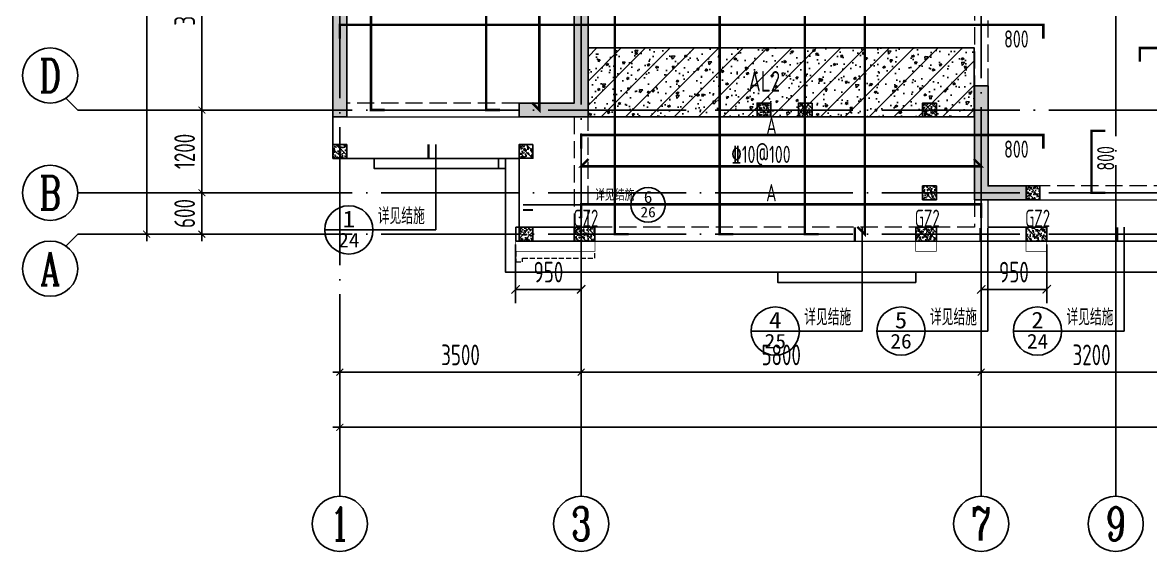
# Model space of a CAD drawing. Extents: x -1307975 to -76406, y -96289 to 379359.
# Drawn here: x -862240 to -845887, y 207649 to 215317 of the extents above; entities that cross this region are included whole.
import ezdxf
from ezdxf.enums import TextEntityAlignment as Align

# ---------------------------------------------------------------- set-up
doc = ezdxf.new("R2010")
doc.units = 0
doc.header["$LTSCALE"] = 1000
for name, pattern in [('DASH', [0.35, 0.25, -0.1]), ('DASHED', [0.75, 0.5, -0.25]), ('DOTE', [2.42, 2, -0.2, 0.02, -0.2])]:
    doc.linetypes.add(name, pattern=pattern)
doc.layers.get('0').update_dxf_attribs({"linetype": 'CONTINUOUS'})
doc.layers.get('DEFPOINTS').update_dxf_attribs({"linetype": 'CONTINUOUS'})
for name, color, linetype in [('A-AXIS', 1, 'CONTINUOUS'), ('A-DOTE', 10, 'DOTE'), ('AXIS_NUM', 7, 'CONTINUOUS'), ('BEAM', 4, 'DASHED'), ('BEAM_CON', 4, 'CONTINUOUS'), ('DIM_IDEN', 67, 'CONTINUOUS'), ('PUB_TEXT', 2, 'CONTINUOUS'), ('ROOF', 183, 'CONTINUOUS'), ('S-B板边线', 2, 'CONTINUOUS'), ('S-B板配筋', 6, 'CONTINUOUS'), ('S-B板配筋号', 7, 'CONTINUOUS'), ('S-L主梁线', 4, 'DASH'), ('S-Q墙填充', 252, 'CONTINUOUS'), ('S-Q墙实线', 6, 'CONTINUOUS'), ('S-Q墙标注', 3, 'CONTINUOUS'), ('S-Y一般标注', 3, 'CONTINUOUS'), ('S-构造柱', 212, 'CONTINUOUS'), ('S-构造柱编号', 130, 'CONTINUOUS'), ('TEXT', 2, 'CONTINUOUS'), ('水平筋标注', 7, 'CONTINUOUS'), ('看线', 251, 'CONTINUOUS')]:
    doc.layers.add(name, color=color, linetype=linetype)
doc.layers.add('平面-看线', color=45, linetype='CONTINUOUS', lineweight=15)
doc.layers.add('配箍校核', color=34, linetype='CONTINUOUS', plot=False)
doc.styles.add('_TCH_AXIS', font='COMPLEX', dxfattribs={"bigfont": 'GBCBIG'})
doc.styles.add('_TCH_LABEL', font='simhei.ttf')
doc.styles.add('TSSD_Axis', font='complex.shx', dxfattribs={"width": 0.7, "bigfont": 'hztxt.shx'})
doc.styles.add('TSSD_DIMENSION', font='Tssdeng.shx', dxfattribs={"width": 0.7, "bigfont": 'tssdchn.shx'})
doc.styles.add('TSSD_REIN', font='tssdeng.shx', dxfattribs={"width": 0.7, "height": 300, "bigfont": 'tssdchn.shx'})
doc.styles.add('结构文字', font='zstxt.shx', dxfattribs={"width": 0.7, "bigfont": 'zshz.shx'})
doc.dimstyles.new('STRUCK', dxfattribs={"dimtxt": 400, "dimasz": 121, "dimexe": 200, "dimexo": 150, "dimgap": 115, "dimtad": 1, "dimdec": 0, "dimdsep": 46, "dimtxsty": '结构文字', "dimblk": 'ARCHTICK', "dimcen": 400, "dimclrd": 3, "dimclre": 3, "dimclrt": 7, "dimadec": 0, "dimazin": 0, "dimtfac": 1, "dimtdec": 0, "dimtix": 1, "dimtmove": 2, "dimatfit": 3, "dimldrblk": '_DIMX', "dimfxl": 1, "dimtolj": 1, "dimtzin": 0, "dimarcsym": 0})
doc.dimstyles.new('TSSD_100_100', dxfattribs={"dimtxt": 300, "dimasz": 100, "dimexe": 100, "dimexo": 250, "dimgap": 100, "dimtad": 1, "dimdec": 0, "dimzin": 0, "dimdsep": 46, "dimtxsty": 'TSSD_DIMENSION', "dimblk": 'ARCHTICK', "dimcen": 0, "dimdle": 100, "dimclrt": 7, "dimadec": 0, "dimazin": 0, "dimtfac": 1, "dimtdec": 0, "dimtix": 1, "dimtmove": 2, "dimatfit": 3, "dimldrblk": 'ARCHTICK', "dimfxl": 1, "dimtolj": 1, "dimtzin": 0, "dimarcsym": 0})

# ---------------------------------------------------------------- blocks, each defined once
blk = doc.blocks.new('ts_axno')
at = {"color": 0, "linetype": 'ByBlock', "lineweight": -2}
blk.add_circle((0, 0), 0.5, dxfattribs=at)
at = {"color": 0, "linetype": 'ByBlock', "lineweight": -2, "style": 'TSSD_Axis', "width": 0.7}
blk.add_attdef('A', text='', height=0.6, dxfattribs=at).set_placement((0, 0), align=Align.MIDDLE_CENTER)
blk = doc.blocks.new('_ArchTick')
at = {"color": 0, "linetype": 'ByBlock', "const_width": 0.15}
blk.add_lwpolyline([(-0.5, -0.5), (0.5, 0.5)], dxfattribs=at)
blk = doc.blocks.new('*D287')
at = {"layer": 'DEFPOINTS', "color": 0, "transparency": 16777216}
for p in [(2600, 5200), (3600, 5200), (3600, 4600)]:
    blk.add_point(p, dxfattribs=at)
at = {"layer": 'S-Y一般标注', "color": 0, "lineweight": -2, "transparency": 16777216}
for p, q in [((2600, 5200), (2600, 5300)), ((3350, 5200), (2500, 5200)), ((2600, 4600), (2600, 5200)), ((3350, 4600), (2500, 4600)), ((2600, 4600), (2600, 4500))]:
    blk.add_line(p, q, dxfattribs=at)
at = {"layer": 'S-Y一般标注', "color": 0, "lineweight": -2, "transparency": 16777216, "xscale": 100, "yscale": 100, "zscale": 100}
for p, rotation in [((2600, 5200), 270), ((2600, 4600), 90)]:
    blk.add_blockref('_ArchTick', p, dxfattribs=dict(at, rotation=rotation))
at = {"layer": 'S-Y一般标注', "color": 7, "transparency": 16777216, "insert": (2350, 4900), "char_height": 300, "attachment_point": 5, "rotation": 90, "style": 'TSSD_DIMENSION'}
blk.add_mtext('\\A1;600', dxfattribs=at)
blk = doc.blocks.new('*D293')
at = {"layer": 'DEFPOINTS', "color": 0, "transparency": 16777216}
for p in [(1800, 17150), (3600, 17150), (3600, 4600)]:
    blk.add_point(p, dxfattribs=at)
at = {"layer": 'S-Y一般标注', "color": 0, "lineweight": -2, "transparency": 16777216}
for p, q in [((1800, 4500), (1800, 17250)), ((3350, 17150), (1700, 17150)), ((3350, 4600), (1700, 4600))]:
    blk.add_line(p, q, dxfattribs=at)
at = {"layer": 'S-Y一般标注', "color": 0, "lineweight": -2, "transparency": 16777216, "xscale": 100, "yscale": 100, "zscale": 100}
for p, rotation in [((1800, 17150), 90), ((1800, 4600), 270)]:
    blk.add_blockref('_ArchTick', p, dxfattribs=dict(at, rotation=rotation))
at = {"layer": 'S-Y一般标注', "color": 7, "transparency": 16777216, "insert": (1550, 10875), "char_height": 300, "attachment_point": 5, "rotation": 90, "style": 'TSSD_DIMENSION'}
blk.add_mtext('\\A1;12550', dxfattribs=at)
blk = doc.blocks.new('*D295')
at = {"layer": 'DEFPOINTS', "color": 0, "transparency": 16777216}
for p in [(2600, 6400), (3600, 6400), (3600, 5200)]:
    blk.add_point(p, dxfattribs=at)
at = {"layer": 'S-Y一般标注', "color": 0, "lineweight": -2, "transparency": 16777216}
for p, q in [((3350, 6400), (2500, 6400)), ((2600, 5100), (2600, 6500)), ((3350, 5200), (2500, 5200))]:
    blk.add_line(p, q, dxfattribs=at)
at = {"layer": 'S-Y一般标注', "color": 0, "lineweight": -2, "transparency": 16777216, "xscale": 100, "yscale": 100, "zscale": 100}
for p, rotation in [((2600, 6400), 90), ((2600, 5200), 270)]:
    blk.add_blockref('_ArchTick', p, dxfattribs=dict(at, rotation=rotation))
at = {"layer": 'S-Y一般标注', "color": 7, "transparency": 16777216, "insert": (2350, 5800), "char_height": 300, "attachment_point": 5, "rotation": 90, "style": 'TSSD_DIMENSION'}
blk.add_mtext('\\A1;1200', dxfattribs=at)
blk = doc.blocks.new('*D296')
at = {"layer": 'DEFPOINTS', "color": 0, "transparency": 16777216}
for p in [(2600, 9400), (3600, 9400), (3600, 6400)]:
    blk.add_point(p, dxfattribs=at)
at = {"layer": 'S-Y一般标注', "color": 0, "lineweight": -2, "transparency": 16777216}
for p, q in [((2600, 6300), (2600, 9500)), ((3350, 9400), (2500, 9400)), ((3350, 6400), (2500, 6400))]:
    blk.add_line(p, q, dxfattribs=at)
at = {"layer": 'S-Y一般标注', "color": 0, "lineweight": -2, "transparency": 16777216, "xscale": 100, "yscale": 100, "zscale": 100}
for p, rotation in [((2600, 9400), 90), ((2600, 6400), 270)]:
    blk.add_blockref('_ArchTick', p, dxfattribs=dict(at, rotation=rotation))
at = {"layer": 'S-Y一般标注', "color": 7, "transparency": 16777216, "insert": (2350, 7900), "char_height": 300, "attachment_point": 5, "rotation": 90, "style": 'TSSD_DIMENSION'}
blk.add_mtext('\\A1;3000', dxfattribs=at)
blk = doc.blocks.new('*D301')
at = {"layer": 'DEFPOINTS', "color": 0, "transparency": 16777216}
for p in [(8100, 3600), (13900, 3600), (13900, 2600)]:
    blk.add_point(p, dxfattribs=at)
at = {"layer": 'S-Y一般标注', "color": 0, "lineweight": -2, "transparency": 16777216}
for p, q in [((8100, 3350), (8100, 2500)), ((13900, 3350), (13900, 2500)), ((8000, 2600), (14000, 2600))]:
    blk.add_line(p, q, dxfattribs=at)
at = {"layer": 'S-Y一般标注', "color": 0, "lineweight": -2, "transparency": 16777216, "xscale": 100, "yscale": 100, "zscale": 100, "rotation": 180}
blk.add_blockref('_ArchTick', (8100, 2600), dxfattribs=at)
at = {"layer": 'S-Y一般标注', "color": 0, "lineweight": -2, "transparency": 16777216, "xscale": 100, "yscale": 100, "zscale": 100}
blk.add_blockref('_ArchTick', (13900, 2600), dxfattribs=at)
at = {"layer": 'S-Y一般标注', "color": 7, "transparency": 16777216, "insert": (11000, 2850), "char_height": 300, "attachment_point": 5, "style": 'TSSD_DIMENSION'}
blk.add_mtext('\\A1;5800', dxfattribs=at)
blk = doc.blocks.new('*D309')
at = {"layer": 'DEFPOINTS', "color": 0, "transparency": 16777216}
for p in [(4600, 3600), (54600, 3600), (54600, 1800)]:
    blk.add_point(p, dxfattribs=at)
at = {"layer": 'S-Y一般标注', "color": 0, "lineweight": -2, "transparency": 16777216}
for p, q in [((4600, 3350), (4600, 1700)), ((54600, 3350), (54600, 1700)), ((4500, 1800), (54700, 1800))]:
    blk.add_line(p, q, dxfattribs=at)
at = {"layer": 'S-Y一般标注', "color": 0, "lineweight": -2, "transparency": 16777216, "xscale": 100, "yscale": 100, "zscale": 100, "rotation": 180}
blk.add_blockref('_ArchTick', (4600, 1800), dxfattribs=at)
at = {"layer": 'S-Y一般标注', "color": 0, "lineweight": -2, "transparency": 16777216, "xscale": 100, "yscale": 100, "zscale": 100}
blk.add_blockref('_ArchTick', (54600, 1800), dxfattribs=at)
at = {"layer": 'S-Y一般标注', "color": 7, "transparency": 16777216, "insert": (29600, 2050), "char_height": 300, "attachment_point": 5, "style": 'TSSD_DIMENSION'}
blk.add_mtext('\\A1;50000', dxfattribs=at)
blk = doc.blocks.new('*D310')
at = {"layer": 'DEFPOINTS', "color": 0, "transparency": 16777216}
for p in [(13900, 3600), (17100, 3600), (17100, 2600)]:
    blk.add_point(p, dxfattribs=at)
at = {"layer": 'S-Y一般标注', "color": 0, "lineweight": -2, "transparency": 16777216}
for p, q in [((13900, 3350), (13900, 2500)), ((17100, 3350), (17100, 2500)), ((13800, 2600), (17200, 2600))]:
    blk.add_line(p, q, dxfattribs=at)
at = {"layer": 'S-Y一般标注', "color": 0, "lineweight": -2, "transparency": 16777216, "xscale": 100, "yscale": 100, "zscale": 100, "rotation": 180}
blk.add_blockref('_ArchTick', (13900, 2600), dxfattribs=at)
at = {"layer": 'S-Y一般标注', "color": 0, "lineweight": -2, "transparency": 16777216, "xscale": 100, "yscale": 100, "zscale": 100}
blk.add_blockref('_ArchTick', (17100, 2600), dxfattribs=at)
at = {"layer": 'S-Y一般标注', "color": 7, "transparency": 16777216, "insert": (15500, 2850), "char_height": 300, "attachment_point": 5, "style": 'TSSD_DIMENSION'}
blk.add_mtext('\\A1;3200', dxfattribs=at)
blk = doc.blocks.new('*D311')
at = {"layer": 'DEFPOINTS', "color": 0, "transparency": 16777216}
for p in [(4600, 3600), (8100, 3600), (8100, 2600)]:
    blk.add_point(p, dxfattribs=at)
at = {"layer": 'S-Y一般标注', "color": 0, "lineweight": -2, "transparency": 16777216}
for p, q in [((4600, 3350), (4600, 2500)), ((8100, 3350), (8100, 2500)), ((4500, 2600), (8200, 2600))]:
    blk.add_line(p, q, dxfattribs=at)
at = {"layer": 'S-Y一般标注', "color": 0, "lineweight": -2, "transparency": 16777216, "xscale": 100, "yscale": 100, "zscale": 100, "rotation": 180}
blk.add_blockref('_ArchTick', (4600, 2600), dxfattribs=at)
at = {"layer": 'S-Y一般标注', "color": 0, "lineweight": -2, "transparency": 16777216, "xscale": 100, "yscale": 100, "zscale": 100}
blk.add_blockref('_ArchTick', (8100, 2600), dxfattribs=at)
at = {"layer": 'S-Y一般标注', "color": 7, "transparency": 16777216, "insert": (6350, 2850), "char_height": 300, "attachment_point": 5, "style": 'TSSD_DIMENSION'}
blk.add_mtext('\\A1;3500', dxfattribs=at)
blk = doc.blocks.new('20210729.03501652')
at = {"color": 30, "const_width": 8}
for points in [[(2050, 600), (2050, 450), (3200, 450), (3200, 600)], [(7850, 600), (7850, 450), (8150, 450), (8150, 600)], [(9450, 600), (9450, 450), (9750, 450), (9750, 600)]]:
    blk.add_lwpolyline(points, dxfattribs=at)
at = {"layer": '平面-看线', "linetype": 'DASH', "ltscale": 0.3}
blk.add_lwpolyline([(2050, 450), (2050, 300), (2150, 300), (2150, 350), (3200, 350), (3200, 450)], dxfattribs=at)
at = {"layer": '看线', "color": 202, "ltscale": 0.5}
for points in [[(0, 1800), (0, 1650), (1800, 1650), (1800, 1800)], [(0, 1800), (0, 1650), (1900, 1650)], [(5850, 150), (5850, 0), (7850, 0), (7850, 150)]]:
    blk.add_lwpolyline(points, dxfattribs=at)
at = {"layer": '看线', "color": 201}
blk.add_lwpolyline([(1900, 1800), (1900, 150), (22100, 150), (22100, 1650), (24500, 1650)], dxfattribs=at)
blk = doc.blocks.new('20210729.04150611')
at = {"layer": 'S-B板边线'}
for points in [[(-28155, -31892), (-28155, -31893), (-28955, -31893), (-28955, -30693), (-31655, -30693), (-31655, -30093)], [(-15955, -31892), (-22155, -31892)]]:
    blk.add_lwpolyline(points, dxfattribs=at)
blk = doc.blocks.new('20210807.15312791')
at = {"layer": 'S-Q墙填充'}
h = blk.add_hatch(color=252, dxfattribs=at)
h.dxf.hatch_style = 1
h.paths.add_polyline_path([(61116, 58640), (61116, 60290), (60916, 60290), (60916, 58640)])
h = blk.add_hatch(color=252, dxfattribs=at)
h.dxf.hatch_style = 1
h.paths.add_polyline_path([(64616, 60290), (64416, 60290), (64416, 58840), (63716, 58840), (63616, 58840), (63616, 58640), (63716, 58640), (64616, 58640)])
h = blk.add_hatch(color=252, dxfattribs=at)
h.dxf.hatch_style = 1
h.paths.add_polyline_path([(70216, 57440), (70966, 57440), (70966, 57640), (70416, 57640), (70416, 59090), (70216, 59090)])
at = {"layer": 'BEAM_CON'}
for p, q in [((63566, 57040), (63566, 56840)), ((64416, 57040), (63566, 57040)), ((70416, 57040), (71266, 57040)), ((71266, 56840), (71266, 57040)), ((64516, 56840), (63566, 56840)), ((70316, 56840), (71266, 56840))]:
    blk.add_line(p, q, dxfattribs=at)
at = {"layer": 'S-L主梁线', "linetype": 'DASH', "lineweight": 18}
for p, q in [((70216, 60640), (70216, 59090)), ((70416, 59090), (70416, 60640)), ((63616, 58840), (61116, 58840)), ((64416, 58640), (64416, 57040)), ((64616, 57040), (64616, 58640)), ((73416, 57640), (70966, 57640)), ((70216, 57440), (70216, 57040)), ((70216, 57040), (64616, 57040))]:
    blk.add_line(p, q, dxfattribs=at)
at = {"layer": 'S-L主梁线', "linetype": 'ByBlock', "lineweight": 18}
for p, q in [((61116, 58640), (63616, 58640)), ((70416, 57040), (70416, 57440)), ((70966, 57440), (73516, 57440)), ((64416, 56840), (70416, 56840))]:
    blk.add_line(p, q, dxfattribs=at)
at = {"layer": 'S-Q墙实线'}
for points in [[(61116, 58640), (61116, 60290), (60916, 60290), (60916, 58640)], [(70216, 57440), (70966, 57440), (70966, 57640), (70416, 57640), (70416, 59090), (70216, 59090)]]:
    blk.add_lwpolyline(points, close=True, dxfattribs=at)
blk.add_lwpolyline([(63716, 58840), (63616, 58840), (63616, 58640), (63716, 58640), (64616, 58640), (64616, 60290), (64416, 60290), (64416, 58840), (63716, 58840)], dxfattribs=at)
blk = doc.blocks.new('20210730.02141516')
at = {"layer": 'S-构造柱'}
h = blk.add_hatch(dxfattribs=at)
h.set_pattern_fill('ARMORED', color=256, scale=15, angle=-90, style=0)
h.set_pattern_definition([(320, (-154189.41, 3278673.45), (-9.4128202, -107.5890274), [11.25, -123.75]), (265, (-154189.41, 3278673.45), (112.82882, 20.8127), [9, -99]), (10.4514, (-154190.19, 3278664.49), (103.4159313, -86.7764073), [9.5610285, -105.1713168]), (316.1842, (-154159.41, 3278673.45), (-24.827852, -160.0861573), [16.875, -185.625]), (6.6356, (-154161.48, 3278660.11), (146.117681, -140.199406), [14.341543, -157.75695]), (261.1842, (-154159.41, 3278673.45), (146.11779, -140.199292), [13.5, -148.5]), (291, (-154166.91, 3278658.45), (-60.3928336, -89.5360578), [11.25, -123.75]), (236, (-154166.91, 3278658.45), (108.7725068, -36.4972998), [9, -99]), (341.4514, (-154171.94, 3278650.99), (48.3795745, -126.0333943), [9.5610285, -105.1713168]), (307.5, (-154189.41, 3278673.454), (49.93407807, -1.8239783), [0, -97.8, 0, -100.5, 0, -99.375]), (277.5, (-154189.41, 3278673.454), (59.1617568, -39.4604306), [0, -57.3, 0, -95.55, 0, -37.875]), (237.5, (-154189.41, 3278706.904), (-3.38323076, -80.07336543), [0, -37.5, 0, -117, 0, -155.25]), (227.5, (-154189.41, 3278721.904), (15.0157473, -87.4779254), [0, -48.75, 0, -77.7, 0, -110.25]), (315, (-154189.41, 3278673.454), (53.0330086, 53.0330086), [])])
h.paths.add_polyline_path([(200, 200), (200, 0), (0, 0), (0, 200)])
blk.add_lwpolyline([(200, 200), (200, 0), (0, 0), (0, 200)], close=True, dxfattribs=at)
blk = doc.blocks.new('20210809.18224761')
at = {"layer": 'S-构造柱'}
h = blk.add_hatch(dxfattribs=at)
h.set_pattern_fill('ARMORED', color=256, scale=15, angle=-90, style=0)
h.set_pattern_definition([(320, (-154189.41, 3278673.45), (-9.4128202, -107.5890274), [11.25, -123.75]), (265, (-154189.41, 3278673.45), (112.82882, 20.8127), [9, -99]), (10.4514, (-154190.19, 3278664.49), (103.4159313, -86.7764073), [9.5610285, -105.1713168]), (316.1842, (-154159.41, 3278673.45), (-24.827852, -160.0861573), [16.875, -185.625]), (6.6356, (-154161.48, 3278660.11), (146.117681, -140.199406), [14.341543, -157.75695]), (261.1842, (-154159.41, 3278673.45), (146.11779, -140.199292), [13.5, -148.5]), (291, (-154166.91, 3278658.45), (-60.3928336, -89.5360578), [11.25, -123.75]), (236, (-154166.91, 3278658.45), (108.7725068, -36.4972998), [9, -99]), (341.4514, (-154171.94, 3278650.99), (48.3795745, -126.0333943), [9.5610285, -105.1713168]), (307.5, (-154189.41, 3278673.454), (49.93407807, -1.8239783), [0, -97.8, 0, -100.5, 0, -99.375]), (277.5, (-154189.41, 3278673.454), (59.1617568, -39.4604306), [0, -57.3, 0, -95.55, 0, -37.875]), (237.5, (-154189.41, 3278706.904), (-3.38323076, -80.07336543), [0, -37.5, 0, -117, 0, -155.25]), (227.5, (-154189.41, 3278721.904), (15.0157473, -87.4779254), [0, -48.75, 0, -77.7, 0, -110.25]), (315, (-154189.41, 3278673.454), (53.0330086, 53.0330086), [])])
h.paths.add_polyline_path([(300, 200), (300, 0), (0, 0), (0, 200)])
blk.add_lwpolyline([(300, 200), (300, 0), (0, 0), (0, 200)], close=True, dxfattribs=at)
blk = doc.blocks.new('20210809.18235135')
at = {"layer": '配箍校核'}
blk.add_blockref('20210809.18224761', (12, 0), dxfattribs=at)
at = {"layer": 'S-构造柱编号', "color": 2, "linetype": 'ByBlock', "style": 'TSSD_REIN', "width": 0.65}
blk.add_text('GZ2', height=250, dxfattribs=at).set_placement((0, 206, 0))
blk = doc.blocks.new('20210809.18285270')
at = {"layer": 'ROOF'}
for p in [(6150, 1800), (6750, 1800), (8550, 1800), (10050, 600)]:
    blk.add_blockref('20210730.02141516', p, dxfattribs=at)
at = {"layer": 'ROOF', "rotation": 359.9999999538236}
for p in [(0, 1200), (2700, 1200), (8550, 600)]:
    blk.add_blockref('20210730.02141516', p, dxfattribs=at)
at = {"layer": 'ROOF', "xscale": -1, "rotation": 4.61764226855621e-08}
blk.add_blockref('20210730.02141516', (2900, 0), dxfattribs=at)
at = {"layer": '配箍校核'}
for p in [(3488, 0), (8438, 0), (10038, 0)]:
    blk.add_blockref('20210809.18235135', p, dxfattribs=at)
blk = doc.blocks.new('*D394')
at = {"layer": 'DEFPOINTS', "color": 0, "transparency": 16777216}
for p in [(-212209, -11759), (-211259, -11759), (-212209, -12559)]:
    blk.add_point(p, dxfattribs=at)
at = {"layer": 'S-Q墙标注', "color": 3, "lineweight": -2, "transparency": 16777216}
for p, q in [((-212209, -11909), (-212209, -12759)), ((-211259, -11909), (-211259, -12759)), ((-211259, -12559), (-212209, -12559))]:
    blk.add_line(p, q, dxfattribs=at)
at = {"layer": 'S-Q墙标注', "color": 3, "lineweight": -2, "transparency": 16777216, "xscale": 121, "yscale": 121, "zscale": 121, "rotation": 180}
blk.add_blockref('_ArchTick', (-212209, -12559), dxfattribs=at)
at = {"layer": 'S-Q墙标注', "color": 3, "lineweight": -2, "transparency": 16777216, "xscale": 121, "yscale": 121, "zscale": 121}
blk.add_blockref('_ArchTick', (-211259, -12559), dxfattribs=at)
at = {"layer": 'S-Q墙标注', "color": 7, "transparency": 16777216, "insert": (-211734, -12309), "char_height": 300, "attachment_point": 5, "style": 'TSSD_REIN'}
blk.add_mtext('\\A1;950', dxfattribs=at)
blk = doc.blocks.new('_DIMX')
blk.add_line((-150, 0), (150, 0))
at = {"const_width": 50}
blk.add_lwpolyline([(-70, -70), (70, 70)], dxfattribs=at)
blk = doc.blocks.new('*D395')
at = {"layer": 'DEFPOINTS', "color": 0, "transparency": 16777216}
for p in [(-205459, -11759), (-204509, -11759), (-205459, -12559)]:
    blk.add_point(p, dxfattribs=at)
at = {"layer": 'S-Q墙标注', "color": 3, "lineweight": -2, "transparency": 16777216}
for p, q in [((-205459, -11909), (-205459, -12759)), ((-204509, -11909), (-204509, -12759)), ((-204509, -12559), (-205459, -12559))]:
    blk.add_line(p, q, dxfattribs=at)
at = {"layer": 'S-Q墙标注', "color": 3, "lineweight": -2, "transparency": 16777216, "xscale": 121, "yscale": 121, "zscale": 121, "rotation": 180}
blk.add_blockref('_ArchTick', (-205459, -12559), dxfattribs=at)
at = {"layer": 'S-Q墙标注', "color": 3, "lineweight": -2, "transparency": 16777216, "xscale": 121, "yscale": 121, "zscale": 121}
blk.add_blockref('_ArchTick', (-204509, -12559), dxfattribs=at)
at = {"layer": 'S-Q墙标注', "color": 7, "transparency": 16777216, "insert": (-204984, -12309), "char_height": 300, "attachment_point": 5, "style": 'TSSD_REIN'}
blk.add_mtext('\\A1;950', dxfattribs=at)
blk = doc.blocks.new('20210811.10050802')
at = {"layer": 'DIM_IDEN'}
for p, q in [((1737, 3405), (1737, 2166)), ((3004, 2530), (3451, 2530)), ((3451, 2530), (4567, 2530)), ((5067, 2530), (4567, 2530)), ((828, 2166), (128, 2166)), ((1737, 2166), (828, 2166)), ((7920, 2205), (7920, 700)), ((9743, 2195), (9743, 700)), ((11722, 2205), (11722, 700)), ((7011, 700), (6311, 700)), ((7920, 700), (7011, 700)), ((8834, 700), (8134, 700)), ((9743, 700), (8834, 700)), ((10813, 700), (10113, 700)), ((11722, 700), (10813, 700))]:
    blk.add_line(p, q, dxfattribs=at)
for points, const_width in [([(1632, 3405), (1632, 3205)], 35), ([(3004, 2455), (3147, 2455)], 25), ([(7815, 2205), (7815, 2005)], 35), ([(9638, 2195), (9638, 1995)], 35), ([(11617, 2205), (11617, 2005)], 35)]:
    blk.add_lwpolyline(points, dxfattribs=dict(at, const_width=const_width))
for centre, radius in [((4817, 2530), 250), ((478, 2166), 350), ((6661, 700), 350), ((8484, 700), 350), ((10463, 700), 350)]:
    blk.add_circle(centre, radius, dxfattribs=at)
at = {"layer": 'PUB_TEXT', "style": '_TCH_AXIS'}
for height, p in [(168.8, (4046, 2589)), (236.3, (898, 2249)), (236.3, (7081, 783)), (236.3, (8904, 783)), (236.3, (10883, 783))]:
    blk.add_text('详见结施', height=height, dxfattribs=at).set_placement(p)
at = {"layer": 'PUB_TEXT', "style": '_TCH_LABEL'}
for s, height, width, p, p2 in [('6', 173, 1.011364, (4755, 2558), (4880, 2558)), ('26', 151.4, 1.017143, (4707, 2349), (4928, 2349)), ('1', 241, 1.034884, (388, 2205), (568, 2205)), ('24', 212.3, 1.011364, (324, 1913), (632, 1913)), ('4', 241, 1.034884, (6571, 739), (6751, 739)), ('5', 241, 1.028902, (8395, 739), (8573, 739)), ('2', 241, 1.022989, (10374, 739), (10552, 739)), ('25', 211.6, 1.022989, (6505, 448), (6817, 448)), ('26', 212, 1.017143, (8329, 447), (8639, 447)), ('24', 212.3, 1.011364, (10309, 447), (10618, 447))]:
    blk.add_text(s, height=height, dxfattribs=dict(at, width=width)).set_placement(p, p2, align=Align.FIT)
blk = doc.blocks.new('20210726.16395156')
at = {"layer": 'A-AXIS'}
for p, q in [((800, 6400), (628.4, 6571.7)), ((3600, 6400), (800, 6400)), ((3600, 5200), (800, 5200)), ((800, 4600), (628.4, 4428.4)), ((3600, 4600), (800, 4600)), ((4600, 3600), (4600, 800)), ((8100, 3600), (8100, 800)), ((13900, 3600), (13900, 800)), ((15850, 3600), (15850, 800))]:
    blk.add_line(p, q, dxfattribs=at)
at = {"layer": 'A-DOTE'}
for p, q in [((4600, 18249.9), (4600, 3600)), ((13900.2, 13700), (13900, 3600)), ((15850, 3600), (15850, 11500)), ((8100, 10900), (8100, 3600)), ((55600, 6400), (3600, 6400)), ((55600, 5200), (3600, 5200)), ((55600, 4600), (3600, 4600))]:
    blk.add_line(p, q, dxfattribs=at)
at = {"layer": 'A-AXIS'}
ref = blk.add_blockref('ts_axno', (400, 6900), dxfattribs=dict(at, xscale=800, yscale=800, zscale=800, rotation=180))
ref.add_attrib('C', 'D', dxfattribs={"layer": 'AXIS_NUM', "height": 480, "style": 'TSSD_Axis', "width": 0.7}).set_placement((400, 6900), align=Align.MIDDLE_CENTER)
ref = blk.add_blockref('ts_axno', (400, 5200), dxfattribs=dict(at, xscale=800, yscale=800, zscale=800))
ref.add_attrib('A', 'B', dxfattribs={"layer": 'AXIS_NUM', "height": 480, "style": 'TSSD_Axis', "width": 0.7}).set_placement((400, 5200), align=Align.MIDDLE_CENTER)
ref = blk.add_blockref('ts_axno', (400, 4100), dxfattribs=dict(at, xscale=800, yscale=800, zscale=800))
ref.add_attrib('F', 'A', dxfattribs={"layer": 'AXIS_NUM', "height": 480, "style": 'TSSD_Axis', "width": 0.7}).set_placement((400, 4100), align=Align.MIDDLE_CENTER)
ref = blk.add_blockref('ts_axno', (4600, 400), dxfattribs=dict(at, xscale=-800, yscale=800, zscale=800, rotation=180))
ref.add_attrib('1', '1', dxfattribs={"layer": 'AXIS_NUM', "height": 480, "style": 'TSSD_Axis', "width": 0.7}).set_placement((4600, 400), align=Align.MIDDLE_CENTER)
ref = blk.add_blockref('ts_axno', (8100, 400), dxfattribs=dict(at, xscale=-800, yscale=800, zscale=800, rotation=180))
ref.add_attrib('2', '3', dxfattribs={"layer": 'AXIS_NUM', "height": 480, "style": 'TSSD_Axis', "width": 0.7}).set_placement((8100, 400), align=Align.MIDDLE_CENTER)
ref = blk.add_blockref('ts_axno', (13900, 400), dxfattribs=dict(at, xscale=-800, yscale=800, zscale=800, rotation=180))
ref.add_attrib('5', '7', dxfattribs={"layer": 'AXIS_NUM', "height": 480, "style": 'TSSD_Axis', "width": 0.7}).set_placement((13900, 400), align=Align.MIDDLE_CENTER)
ref = blk.add_blockref('ts_axno', (15850, 400), dxfattribs=dict(at, xscale=-800, yscale=800, zscale=800, rotation=180))
ref.add_attrib('5', '9', dxfattribs={"layer": 'AXIS_NUM', "height": 480, "style": 'TSSD_Axis', "width": 0.7}).set_placement((15850, 400), align=Align.MIDDLE_CENTER)
at = {"layer": 'S-Y一般标注'}
for base, p1, p2, picture, middle in [((1800, 17150), (3600, 4600), (3600, 17150), '*D293', (1550, 10875)), ((2600, 9400), (3600, 6400), (3600, 9400), '*D296', (2350, 7900)), ((2600, 6400), (3600, 5200), (3600, 6400), '*D295', (2350, 5800)), ((2600, 5200), (3600, 4600), (3600, 5200), '*D287', (2350, 4900))]:
    dim = blk.add_linear_dim(base=base, p1=p1, p2=p2, angle=90, dimstyle='TSSD_100_100', dxfattribs=at)
    dim.commit()
    dim.dimension.update_dxf_attribs({"geometry": picture, "text_midpoint": middle})
for base, p1, p2, picture, middle in [((54600, 1800), (4600, 3600), (54600, 3600), '*D309', (29600, 2050)), ((8100, 2600), (4600, 3600), (8100, 3600), '*D311', (6350, 2850)), ((13900, 2600), (8100, 3600), (13900, 3600), '*D301', (11000, 2850)), ((17100, 2600), (13900, 3600), (17100, 3600), '*D310', (15500, 2850))]:
    dim = blk.add_linear_dim(base=base, p1=p1, p2=p2, dimstyle='TSSD_100_100', dxfattribs=at)
    dim.commit()
    dim.dimension.update_dxf_attribs({"geometry": picture, "text_midpoint": middle})
blk = doc.blocks.new('20210810.19092027')
at = {"layer": 'S-Q墙标注'}
for base, p1, p2, picture, middle in [((87767.8, 54374), (88717.8, 55174), (87767.8, 55174), '*D394', (88242.8, 54624)), ((94517.8, 54374), (95467.8, 55174), (94517.8, 55174), '*D395', (94992.8, 54624))]:
    dim = blk.add_linear_dim(base=base, p1=p1, p2=p2, angle=180, dimstyle='STRUCK', override={"dimtxt": 300, "dimgap": 100, "dimtxsty": 'TSSD_REIN'}, dxfattribs=at)
    dim.commit()
    dim.dimension.update_dxf_attribs({"geometry": picture, "text_midpoint": middle, "insert": (299976.5, 66933)})

msp = doc.modelspace()

# ---------------------------------------------------------------- hatches: boundary and pattern name
at = {"layer": 'BEAM', "linetype": 'ByBlock'}
h = msp.add_hatch(dxfattribs=at)
h.set_pattern_fill('ARMORED', color=252, scale=50, angle=180, style=0)
h.set_pattern_definition([(230, (-1071711.32, 2128370.2), (-358.63009, 31.376067), [37.5, -412.5]), (175, (-1071711.32, 2128370.2), (69.37567, -376.09607), [30, -330]), (280.4514, (-1071741.2, 2128372.8), (-289.25469, -344.71977), [31.870095, -350.571056]), (226.1842, (-1071711.3, 2128270.2), (-533.62052, 82.75951), [56.25, -618.75]), (276.6356, (-1071755.8, 2128277.1), (-467.33135, -487.05894), [47.80514, -525.8565]), (171.1842, (-1071711.3, 2128270.2), (-467.33097, -487.0593), [45, -495]), (201, (-1071761.32, 2128295.2), (-298.453526, 201.309445), [37.5, -412.5]), (146, (-1071761.32, 2128295.2), (-121.657666, -362.57502), [30, -330]), (251.4514, (-1071786.2, 2128311.97), (-420.111314, -161.26525), [31.870095, -350.571056]), (217.5, (-1071711.32, 2128370.2), (-6.079928, -166.446927), [0, -326, 0, -335, 0, -331.25]), (187.5, (-1071711.32, 2128370.2), (-131.534769, -197.205856), [0, -191, 0, -318.5, 0, -126.25]), (147.5, (-1071599.82, 2128370.2), (-266.911218, 11.277436), [0, -125, 0, -390, 0, -517.5]), (137.5, (-1071549.82, 2128370.2), (-291.593085, -50.05249), [0, -162.5, 0, -259, 0, -367.5]), (225, (-1071711.32, 2128370.2), (176.776695, -176.776695), [])])
h.paths.add_polyline_path([(-848440.19, 213948.89), (-854040.19, 213948.89), (-854040.19, 214948.89), (-848440.19, 214948.89)])

# ---------------------------------------------------------------- linework, layer by layer
msp.add_lwpolyline([(-848440.19, 213948.89), (-854040.19, 213948.89), (-854040.19, 214948.89), (-848440.19, 214948.89)], close=True, dxfattribs=at)
at = {"layer": 'S-B板配筋', "lineweight": 35, "const_width": 35}
for points in [[(-850697.14, 212249.05), (-850897.14, 212249.05), (-850897.14, 222348.88), (-850697.14, 222348.88)], [(-856987.59, 214048.88), (-857187.59, 214048.88), (-857187.59, 221348.88), (-856987.59, 221348.88)], [(-855317.13, 214048.88), (-855517.13, 214048.88), (-855517.13, 219448.88), (-855317.13, 219448.88)], [(-853451.36, 212249.05), (-853651.36, 212249.05), (-853651.36, 219448.88), (-853451.36, 219448.88)], [(-851932.86, 212249.05), (-852132.86, 212249.05), (-852132.86, 219148.88), (-851932.86, 219148.88)], [(-854852.96, 214154.95), (-854746.89, 214048.88), (-854746.89, 218548.88), (-854852.96, 218442.82)], [(-850134.56, 212355.11), (-850028.49, 212249.05), (-850028.49, 218548.88), (-850134.56, 218442.82)], [(-847440.19, 215084.1), (-847440.19, 215284.1), (-857640.2, 215284.1), (-857640.2, 215084.1)], [(-846040.19, 214748.88), (-846040.19, 214948.88), (-844240.19, 214948.88), (-844240.19, 214748.88)], [(-846540.19, 212848.87), (-846740.19, 212848.87), (-846740.19, 213748.87), (-846540.19, 213748.87)], [(-847440.19, 213487.28), (-847440.19, 213687.28), (-854140.2, 213687.28), (-854140.2, 213487.28)], [(-854034.12, 213338.85), (-854140.19, 213232.79), (-848340.19, 213232.79), (-848446.25, 213338.85)], [(-854140.22, 212481.29), (-854140.22, 212681.29), (-848340.2, 212681.2), (-848340.2, 212481.2)]]:
    msp.add_lwpolyline(points, dxfattribs=at)

# ---------------------------------------------------------------- block references
msp.add_blockref('20210729.03501652', (-857140.22, 211548.88))
at = {"layer": 'A-DOTE'}
msp.add_blockref('20210726.16395156', (-862240.2, 207648.83), dxfattribs=at)
at = {"layer": 'PUB_TEXT'}
msp.add_blockref('20210811.10050802', (-857987.28, 210144.25), dxfattribs=at)
at = {"layer": 'S-B板边线'}
msp.add_blockref('20210729.04150611', (-826084.85, 244041.42), dxfattribs=at)
at = {"layer": 'S-Q墙填充'}
msp.add_blockref('20210807.15312791', (-918655.84, 155309.34), dxfattribs=at)
at = {"layer": '水平筋标注'}
msp.add_blockref('20210810.19092027', (-942858.03, 157074.89), dxfattribs=at)
at = {"layer": '配箍校核'}
msp.add_blockref('20210809.18285270', (-857740.22, 212148.72), dxfattribs=at)

# ---------------------------------------------------------------- texts
at = {"layer": 'S-B板配筋号', "style": 'TSSD_REIN', "width": 0.7}
for p in [(-847830.33, 215204.1), (-847830.33, 213607.28)]:
    msp.add_text('800', height=250, dxfattribs=at).set_placement(p, align=Align.TOP_CENTER)
at = {"layer": 'S-B板配筋号', "color": 1, "style": 'TSSD_REIN', "width": 0.7}
for s, p in [('A', (-851456.23, 213698.38)), ('%%13210@100', (-851962.29, 213281.13))]:
    msp.add_text(s, height=250, dxfattribs=at).set_placement(p)
at = {"layer": 'S-B板配筋号', "style": 'TSSD_REIN', "width": 0.7}
msp.add_text('800', height=250, rotation=449.999992, dxfattribs=at).set_placement((-846660.19, 213348.87), align=Align.TOP_CENTER)
msp.add_text('A', height=250, dxfattribs=at).set_placement((-851458.36, 212725.28))
at = {"layer": 'TEXT', "color": 1, "style": 'TSSD_REIN', "width": 0.7}
msp.add_text('AL2', height=300, dxfattribs=at).set_placement((-851255.47, 214315.01, 0), align=Align.RIGHT)

doc.saveas('drawing.dxf')
